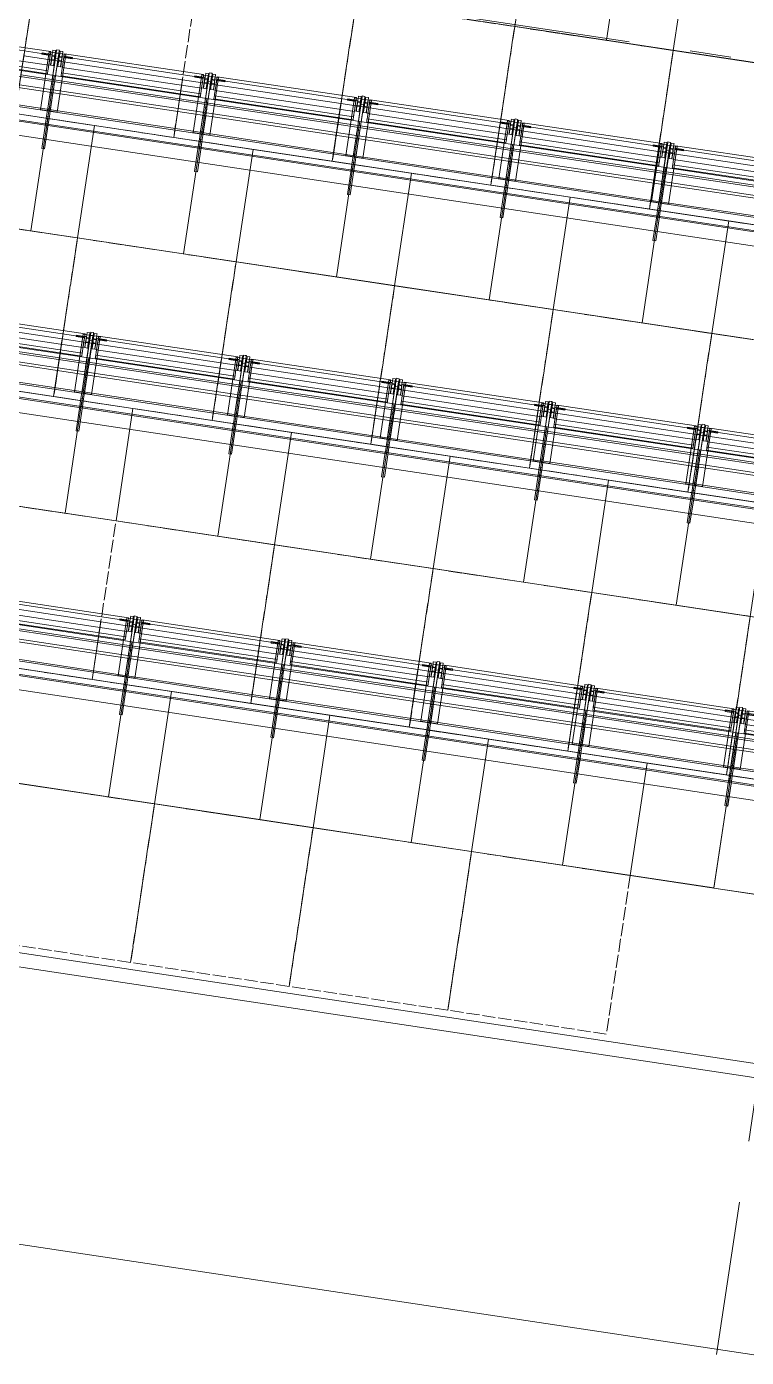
# Model space of a CAD drawing. Header units: millimetres. Extents: x -50172 to 90294, y -80883 to 25069.
# Drawn here: x -32301 to -29832, y -67517 to -62953 of the extents above; entities that cross this region are included whole.
import ezdxf
from ezdxf.enums import TextEntityAlignment as Align

# ---------------------------------------------------------------- set-up
doc = ezdxf.new("R2010")
doc.units = ezdxf.units.MM
doc.header["$MEASUREMENT"] = 0
doc.linetypes.add('Double Dashed', pattern=[1093.611073, 529.166651, -211.666656, 141.111112, -211.666656])
doc.linetypes.add('Hidden Line', pattern=[55, 45, -10])
for name, color, linetype in [('A-25-M_Wall_Ext', 7, 'Continuous'), ('New_A-05-M_Gross_Int_Plant', 7, 'Continuous'), ('New_A-15-MG_Structural_Grid_Phase_2', 7, 'Continuous'), ('New_A-20-M_Floor_Slab', 7, 'Continuous'), ('New_A-35-M_FFE_Fixed', 7, 'Continuous')]:
    doc.layers.add(name, color=color, linetype=linetype)
for name, color, linetype, lineweight in [('A-25-M_Wall_Ext_Pen_No__1', 7, 'Continuous', 13), ('New_A-20-M_Floor_Slab_Pen_No__89', 8, 'Continuous', 20), ('New_A-35-M_FFE_Fixed_Pen_No__1', 7, 'Continuous', 13), ('New_A-35-M_FFE_Fixed_Pen_No__101', 252, 'Continuous', 15), ('New_A-95-P_Drawing_Pen_No__1', 7, 'Continuous', 13), ('New_ArchiCAD Zone Stamps_Pen_No__6', 7, 'Continuous', 35)]:
    doc.layers.add(name, color=color, linetype=linetype, lineweight=lineweight)
for name, color, linetype, lineweight, true_color in [('A-25-M_Wall_Ext_Pen_No__107', 7, 'Continuous', 15, 0xa6a6a6), ('New_A-05-M_Gross_Int_Plant_Pen_No__74', 7, 'Continuous', 20, 0x606060), ('New_A-15-MG_Structural_Grid_Phase_2_Pen_No__222', 7, 'Continuous', 13, 0x65af33)]:
    doc.layers.add(name, color=color, linetype=linetype, lineweight=lineweight, true_color=true_color)
doc.styles.add('GENERATED_STYLE_1', font='')
doc.styles.add('GENERATED_STYLE_3', font='')
doc.styles.add('GENERATED_STYLE_4', font='')
doc.styles.get('GENERATED_STYLE_1').set_extended_font_data('Arial', bold=True)
doc.styles.get('GENERATED_STYLE_3').set_extended_font_data('Arial')
doc.styles.get('GENERATED_STYLE_4').set_extended_font_data('Swis721 BT')
pattern_1 = [(60, (0, 0), (-43.30127, 25), []), (120, (0, 0), (43.30127, 25), [])]

# ---------------------------------------------------------------- blocks, each defined once
blk = doc.blocks.new('Slab_34_1', base_point=(-25153.8, -63406.8))
at = {"layer": 'New_A-20-M_Floor_Slab_Pen_No__89', "linetype": 'Continuous', "flags": 128}
blk.add_lwpolyline([(-25153.8, -63406.8), (-33281.9, -62183.4), (-33690.9, -63121.2), (-25039, -64423.5)], close=True, dxfattribs=at)
blk = doc.blocks.new('Slab_35_1', base_point=(-25044.6, -64373.8))
at = {"layer": 'New_A-20-M_Floor_Slab_Pen_No__89', "linetype": 'Continuous', "flags": 128}
blk.add_lwpolyline([(-25044.6, -64373.8), (-33670.9, -63075.4), (-34079.9, -64013.3), (-24929.8, -65390.5)], close=True, dxfattribs=at)
blk = doc.blocks.new('Slab_36_1', base_point=(-24935.5, -65340.8))
at = {"layer": 'New_A-20-M_Floor_Slab_Pen_No__89', "linetype": 'Continuous', "flags": 128}
blk.add_lwpolyline([(-24935.5, -65340.8), (-34059.9, -63967.4), (-34468.8, -64905.3), (-24820.7, -66357.5)], close=True, dxfattribs=at)
blk = doc.blocks.new('Slab_37_1', base_point=(-24826.3, -66307.8))
at = {"layer": 'New_A-20-M_Floor_Slab_Pen_No__89', "linetype": 'Continuous', "flags": 128}
blk.add_lwpolyline([(-24826.3, -66307.8), (-34448.9, -64859.5), (-34857.8, -65797.4), (-24711.5, -67324.5)], close=True, dxfattribs=at)
blk = doc.blocks.new('Slab_38_1', base_point=(-24717.1, -67274.8))
at = {"layer": 'New_A-20-M_Floor_Slab_Pen_No__89', "linetype": 'Continuous', "flags": 128}
blk.add_lwpolyline([(-24717.1, -67274.8), (-34837.8, -65751.5), (-35246.8, -66689.4), (-24602.4, -68291.5)], close=True, dxfattribs=at)
blk = doc.blocks.new('VENTS__5_1', base_point=(-30958.5, -71277.4))
at = {"layer": 'New_A-05-M_Gross_Int_Plant_Pen_No__74', "linetype": 'Continuous'}
blk.add_arc((-26782.7, -43787.3), 28124.1, 246.43121, 336.44961, dxfattribs=at)
at = {"layer": 'New_ArchiCAD Zone Stamps_Pen_No__6'}
for tag, height, style, p in [('ROOM_NAME', 250, 'GENERATED_STYLE_1', (-31302.6, -70145.2)), ('zoneNameLine2', 250, 'GENERATED_STYLE_1', (-31491, -70577.3)), ('measuredAreaCode', 200, 'GENERATED_STYLE_3', (-31679.5, -70998)), ('DUMMY_649', 200, 'GENERATED_STYLE_3', (-31372.1, -71132.1)), ('DUMMY_650', 200, 'GENERATED_STYLE_3', (-30882.7, -71345.4)), ('DUMMY_651', 133.3, 'GENERATED_STYLE_3', (-30603.4, -71452))]:
    blk.add_attdef(tag, text='', height=height, rotation=336.4404, dxfattribs=dict(at, style=style)).set_placement(p, align=Align.TOP_LEFT)
blk = doc.blocks.new('Wall_351_1', base_point=(-38294.6, -69816.9))
at = {"layer": 'A-25-M_Wall_Ext_Pen_No__107', "linetype": 'Continuous', "lineweight": 0, "true_color": 0x535353}
for points in [[(-38161.1, -69523.8, 0.417286), (-920.9, -54882.6), (-922.8, -54881.8, -0.417285), (-38160.3, -69522)], [(-38224.1, -69662.2, 0.417299), (-781.4, -54943), (-783.3, -54942.2, -0.417299), (-38223.3, -69660.3)]]:
    blk.add_hatch(color=251, dxfattribs=at).paths.add_polyline_path(points)
at = {"layer": 'A-25-M_Wall_Ext_Pen_No__107', "linetype": 'Continuous'}
h = blk.add_hatch(dxfattribs=at)
h.set_pattern_fill('Plaster_0001', color=256, style=0, pattern_type=2)
h.set_pattern_definition([(201.458, (0, 0), (-63.3617, 161.19955), [0, -100]), (201.458, (-14.85, -98.89), (-63.3617, 161.19955), [0, -100])])
h.paths.add_polyline_path([(-38160.3, -69522, 0.417285), (-922.8, -54881.8), (-936.5, -54875.8, -0.417284), (-38154.1, -69508.4)])
h = blk.add_hatch(dxfattribs=at)
h.set_pattern_fill('Batt_Insulation_0001', color=256, style=0, pattern_type=2)
h.set_pattern_definition(pattern_1)
h.paths.add_polyline_path([(-38273, -69769.5, 0.41731), (-673.1, -54989.8), (-764.9, -54950.1, -0.417301), (-38231.6, -69678.5)])
h = blk.add_hatch(dxfattribs=at)
h.set_pattern_fill('Plywood_0001', color=256, style=0, pattern_type=2)
h.set_pattern_definition([(0, (0, 0), (0, 200), [])])
h.paths.add_polyline_path([(-38231.6, -69678.5, 0.417301), (-764.9, -54950.1), (-781.4, -54943, -0.417299), (-38224.1, -69662.2)])
h = blk.add_hatch(dxfattribs=at)
h.set_pattern_fill('Batt_Insulation_0001', color=256, style=0, pattern_type=2)
h.set_pattern_definition(pattern_1)
h.paths.add_polyline_path([(-38283.4, -69792.3, 0.417312), (-650.2, -54999.7), (-673.1, -54989.8, -0.41731), (-38273, -69769.5)])
blk.add_hatch(color=256, dxfattribs=at).paths.add_polyline_path([(-38294.6, -69816.9, 0.417314), (-625.4, -55010.5), (-650.2, -54999.7, -0.417312), (-38283.4, -69792.3)])
at = {"layer": 'A-25-M_Wall_Ext_Pen_No__1', "linetype": 'Continuous'}
for radius, start, end in [(28147.8, 246.16247, 336.76276), (28145.8, 246.16252, 336.76277), (28130.8, 246.16287, 336.76285), (28317.8, 246.15854, 336.76179), (28299.8, 246.15895, 336.76189), (28297.8, 246.159, 336.7619), (28417.8, 246.15624, 336.76122), (28469.8, 246.15506, 336.76093), (28442.8, 246.15567, 336.76108)]:
    blk.add_arc((-26785.3, -43777.2), radius, start, end, dxfattribs=at)
blk = doc.blocks.new('Standard grid marker_10')
at = {"layer": 'New_A-15-MG_Structural_Grid_Phase_2_Pen_No__222', "linetype": 'Double Dashed'}
blk.add_line((2590.6, 0), (19605, 0), dxfattribs=at)
at = {"layer": 'New_A-15-MG_Structural_Grid_Phase_2_Pen_No__222', "style": 'GENERATED_STYLE_4'}
for tag, p in [('AC_MarkerText_1_0', (-500, 43.4)), ('AC_MarkerText_1_1', (22695.6, 43.4))]:
    blk.add_attdef(tag, text='', height=350, rotation=255.0108, dxfattribs=at).set_placement(p, align=Align.MIDDLE_CENTER)
blk = doc.blocks.new('Standard grid marker_17')
at = {"layer": 'New_A-15-MG_Structural_Grid_Phase_2_Pen_No__222', "linetype": 'Double Dashed'}
blk.add_line((1714.6, 0), (6969.8, 0), dxfattribs=at)
blk = doc.blocks.new('Standard grid marker_26')
at = {"layer": 'New_A-15-MG_Structural_Grid_Phase_2_Pen_No__222', "linetype": 'Double Dashed'}
blk.add_arc((0, 0), 27977.6, 0, 90.63597, dxfattribs=at)
at = {"layer": 'New_A-15-MG_Structural_Grid_Phase_2_Pen_No__222', "style": 'GENERATED_STYLE_4'}
blk.add_attdef('AC_MarkerText_1', text='', height=350, rotation=90.3066, dxfattribs=at).set_placement((-1326.2, 28008), align=Align.MIDDLE_CENTER)
blk = doc.blocks.new('Montpelier with surface')
at = {"layer": 'New_A-35-M_FFE_Fixed_Pen_No__1', "linetype": 'Continuous'}
for p, q in [((0, 534.8), (0, 4.8)), ((390, 534.8), (0, 534.8)), ((285, 539.6), (370, 539.6)), ((285, 530), (285, 539.6)), ((285, 530), (370, 530)), ((370, 539.6), (371, 539.6)), ((370, 530), (370, 539.6)), ((370, 4.8), (370, 534.8)), ((370, 534.8), (414.6, 534.8)), ((370, 530), (371, 530)), ((371, 539.6), (397.3, 539.6)), ((371, 530), (371, 539.6)), ((371, 530), (397.3, 530)), ((390, 4.8), (390, 534.8)), ((397.3, 530), (397.3, 539.6)), ((397.3, 539.6), (424.7, 539.6)), ((397.3, 530), (424.7, 530)), ((414.6, 534.8), (415.5, 534.8)), ((414.6, 4.8), (414.6, 534.8)), ((415.5, 534.8), (416.5, 534.8)), ((416, 539.1), (616, 539.1)), ((416, 539.1), (416, 505.4)), ((416, 505.4), (616, 505.4)), ((416.5, 534.8), (417.4, 534.8)), ((417.4, 534.8), (418.3, 534.8)), ((418.3, 534.8), (419, 534.8)), ((419, 534.8), (419.6, 534.8)), ((419.6, 534.8), (420, 534.8)), ((420, 534.8), (420.2, 534.8)), ((420.2, 4.8), (420.2, 534.8)), ((420.2, 534.8), (480, 534.8)), ((424.7, 530), (424.7, 539.6)), ((424.7, 539.6), (470.9, 539.6)), ((424.7, 530), (470.9, 530)), ((470.9, 539.6), (477.4, 539.6)), ((470.9, 530), (470.9, 539.6)), ((470.9, 530), (477.4, 530)), ((477.4, 539.6), (478.6, 539.6)), ((477.4, 530), (477.4, 539.6)), ((477.4, 530), (478.6, 530)), ((478.6, 539.6), (480.7, 539.6)), ((478.6, 530), (480.7, 530)), ((480, 534.8), (482.5, 534.8)), ((480, 4.8), (480, 534.8)), ((480.7, 539.6), (483.7, 539.6)), ((480.7, 530), (483.7, 530)), ((482.5, 534.8), (485.7, 534.8)), ((483.7, 539.6), (487.4, 539.6)), ((483.7, 530), (487.4, 530)), ((485.7, 534.8), (489.5, 534.8)), ((487.4, 539.6), (491.7, 539.6)), ((487.4, 530), (491.7, 530)), ((489.5, 534.8), (493.9, 534.8)), ((491.7, 539.6), (496.6, 539.6)), ((491.7, 530), (496.6, 530)), ((493.9, 534.8), (499, 534.8)), ((496.6, 539.6), (501.7, 539.6)), ((496.6, 530), (501.7, 530)), ((499, 534.8), (504.7, 534.8)), ((501.7, 539.6), (507.1, 539.6)), ((501.7, 530), (507.1, 530)), ((504.7, 534.8), (511, 534.8)), ((507.1, 539.6), (597.9, 539.6)), ((507.1, 530), (507.1, 539.6)), ((507.1, 530), (597.9, 530)), ((511, 534.8), (517.9, 534.8)), ((517.9, 534.8), (525.2, 534.8)), ((517.9, 4.8), (517.9, 534.8)), ((525.2, 534.8), (530.9, 534.8)), ((530.9, 534.8), (535, 534.8)), ((535, 534.8), (537.4, 534.8)), ((537.4, 534.8), (538.2, 534.8)), ((538.2, 4.8), (538.2, 534.8)), ((541.1, 28.4), (541.1, 511.2)), ((541.1, 511.2), (541.7, 511.2)), ((541.7, 511.2), (543.1, 511.2)), ((543.1, 511.2), (545.3, 511.2)), ((545.3, 511.2), (548.1, 511.2)), ((548.1, 511.2), (551.8, 511.2)), ((551.8, 511.2), (552.7, 511.2)), ((551.8, 28.4), (551.8, 511.2)), ((552.7, 511.2), (554.3, 511.2)), ((554.3, 511.2), (556.3, 511.2)), ((556.3, 511.2), (558.8, 511.2)), ((558.8, 511.2), (561.5, 511.2)), ((561.5, 511.2), (564.4, 511.2)), ((564.4, 511.2), (567.4, 511.2)), ((567.4, 511.2), (570.4, 511.2)), ((570.4, 511.2), (607, 511.2)), ((570.4, 28.4), (570.4, 511.2)), ((571.6, 527.1), (573.6, 527.1)), ((571.6, 527.1), (571.6, 517.7)), ((571.6, 517.7), (573.6, 517.7)), ((571.6, 517), (572.4, 517)), ((571.6, 517), (571.6, 511.2)), ((571.6, 511.2), (572.4, 511.2)), ((572.4, 517), (574.9, 517)), ((572.4, 511.2), (574.9, 511.2)), ((573.6, 527.1), (579.3, 527.1)), ((573.6, 517.7), (579.3, 517.7)), ((574.9, 517), (578.9, 517)), ((574.9, 511.2), (578.9, 511.2)), ((578.9, 517), (584, 517)), ((578.9, 511.2), (584, 511.2)), ((579.3, 527.1), (587.8, 527.1)), ((579.3, 517.7), (587.8, 517.7)), ((584, 517), (590.1, 517)), ((584, 511.2), (590.1, 511.2)), ((587.8, 527.1), (597.9, 527.1)), ((587.8, 517.7), (597.9, 517.7)), ((589.7, 530.3), (590.2, 530.3)), ((589.7, 530.3), (589.7, 517.7)), ((589.7, 517.7), (590.2, 517.7)), ((590.1, 517), (596.6, 517)), ((590.1, 511.2), (596.6, 511.2)), ((590.2, 530.3), (591.7, 530.3)), ((590.2, 517.7), (591.7, 517.7)), ((591.7, 530.3), (594, 530.3)), ((591.7, 517.7), (594, 517.7)), ((592.1, 530.3), (592.7, 530.3)), ((592.1, 530.3), (592.1, 517.7)), ((592.1, 517.7), (592.7, 517.7)), ((592.7, 530.3), (594.2, 530.3)), ((592.7, 517.7), (594.2, 517.7)), ((594, 530.3), (596.7, 530.3)), ((594, 517.7), (596.7, 517.7)), ((594.2, 530.3), (596.5, 530.3)), ((594.2, 517.7), (596.5, 517.7)), ((596.5, 530.3), (599.1, 530.3)), ((596.5, 517.7), (599.1, 517.7)), ((596.6, 517), (603.3, 517)), ((596.6, 511.2), (603.3, 511.2)), ((596.7, 530.3), (599.4, 530.3)), ((596.7, 517.7), (599.4, 517.7)), ((597.9, 539.6), (608.1, 539.6)), ((597.9, 530), (597.9, 539.6)), ((597.9, 530), (608.1, 530)), ((597.9, 527.1), (608, 527.1)), ((597.9, 517.7), (608, 517.7)), ((599.1, 530.3), (601.8, 530.3)), ((599.1, 517.7), (601.8, 517.7)), ((599.4, 530.3), (601.6, 530.3)), ((599.4, 517.7), (601.6, 517.7)), ((601.6, 530.3), (603.2, 530.3)), ((601.6, 517.7), (603.2, 517.7)), ((601.8, 530.3), (604.1, 530.3)), ((601.8, 517.7), (604.1, 517.7)), ((603.2, 530.3), (603.7, 530.3)), ((603.2, 517.7), (603.7, 517.7)), ((603.3, 517), (609.5, 517)), ((603.3, 511.2), (609.5, 511.2)), ((603.7, 530.3), (603.7, 517.7)), ((604.1, 530.3), (605.6, 530.3)), ((604.1, 517.7), (605.6, 517.7)), ((604.5, 511.2), (604.5, 482.3)), ((604.5, 511.2), (609.5, 511.2)), ((605.6, 530.3), (606.1, 530.3)), ((605.6, 517.7), (606.1, 517.7)), ((606.1, 530.3), (606.1, 517.7)), ((607, 511.2), (609.5, 511.2)), ((607, 28.4), (607, 511.2)), ((608, 527.1), (616.5, 527.1)), ((608, 517.7), (616.5, 517.7)), ((608.1, 539.6), (617, 539.6)), ((608.1, 530), (617, 530)), ((609.5, 517), (609.5, 511.2)), ((609.5, 511.2), (611.9, 511.2)), ((609.5, 511.2), (609.5, 482.3)), ((611.9, 511.2), (613.9, 511.2)), ((613.9, 511.2), (615.5, 511.2)), ((615.5, 511.2), (616.8, 511.2)), ((616, 539.1), (616, 505.4)), ((616.5, 527.1), (622.2, 527.1)), ((616.5, 517.7), (622.2, 517.7)), ((616.8, 511.2), (617.6, 511.2)), ((617, 539.6), (623.5, 539.6)), ((617, 530), (623.5, 530)), ((617.6, 511.2), (617.9, 511.2)), ((617.9, 28.4), (617.9, 511.2)), ((622.2, 527.1), (624.2, 527.1)), ((622.2, 517.7), (624.2, 517.7)), ((623.5, 539.6), (626.7, 539.6)), ((623.5, 530), (626.7, 530)), ((624.2, 527.1), (624.2, 517.7)), ((626.7, 530), (626.7, 539.6)), ((604.5, 482.3), (609.5, 482.3)), ((604.5, 28.4), (604.5, 57.3)), ((604.5, 57.3), (609.5, 57.3)), ((609.5, 28.4), (609.5, 57.3)), ((0, 4.8), (390, 4.8)), ((285, 9.6), (370, 9.6)), ((285, 0), (285, 9.6)), ((370, 9.6), (371, 9.6)), ((370, 0), (370, 9.6)), ((370, 4.8), (414.6, 4.8)), ((371, 9.6), (397.3, 9.6)), ((371, 0), (371, 9.6)), ((397.3, 9.6), (424.7, 9.6)), ((397.3, 0), (397.3, 9.6)), ((414.6, 4.8), (415.5, 4.8)), ((415.5, 4.8), (416.5, 4.8)), ((416, 0), (416, 33.7)), ((416, 33.7), (616, 33.7)), ((416.5, 4.8), (417.4, 4.8)), ((417.4, 4.8), (418.3, 4.8)), ((418.3, 4.8), (419, 4.8)), ((419, 4.8), (419.6, 4.8)), ((419.6, 4.8), (420, 4.8)), ((420, 4.8), (420.2, 4.8)), ((420.2, 4.8), (480, 4.8)), ((424.7, 9.6), (470.9, 9.6)), ((424.7, 0), (424.7, 9.6)), ((470.9, 9.6), (477.4, 9.6)), ((470.9, 0), (470.9, 9.6)), ((477.4, 9.6), (478.6, 9.6)), ((477.4, 0), (477.4, 9.6)), ((478.6, 9.6), (480.7, 9.6)), ((480, 4.8), (482.5, 4.8)), ((480.7, 9.6), (483.7, 9.6)), ((482.5, 4.8), (485.7, 4.8)), ((483.7, 9.6), (487.4, 9.6)), ((485.7, 4.8), (489.5, 4.8)), ((487.4, 9.6), (491.7, 9.6)), ((489.5, 4.8), (493.9, 4.8)), ((491.7, 9.6), (496.6, 9.6)), ((493.9, 4.8), (499, 4.8)), ((496.6, 9.6), (501.7, 9.6)), ((499, 4.8), (504.7, 4.8)), ((501.7, 9.6), (507.1, 9.6)), ((504.7, 4.8), (511, 4.8)), ((507.1, 9.6), (597.9, 9.6)), ((507.1, 0), (507.1, 9.6)), ((511, 4.8), (517.9, 4.8)), ((517.9, 4.8), (525.2, 4.8)), ((525.2, 4.8), (530.9, 4.8)), ((530.9, 4.8), (535, 4.8)), ((535, 4.8), (537.4, 4.8)), ((537.4, 4.8), (538.2, 4.8)), ((541.1, 28.4), (541.7, 28.4)), ((541.7, 28.4), (543.1, 28.4)), ((543.1, 28.4), (545.3, 28.4)), ((545.3, 28.4), (548.1, 28.4)), ((548.1, 28.4), (551.8, 28.4)), ((551.8, 28.4), (552.7, 28.4)), ((552.7, 28.4), (554.3, 28.4)), ((554.3, 28.4), (556.3, 28.4)), ((556.3, 28.4), (558.8, 28.4)), ((558.8, 28.4), (561.5, 28.4)), ((561.5, 28.4), (564.4, 28.4)), ((564.4, 28.4), (567.4, 28.4)), ((567.4, 28.4), (570.4, 28.4)), ((570.4, 28.4), (607, 28.4)), ((571.6, 22.6), (571.6, 28.4)), ((571.6, 28.4), (572.4, 28.4)), ((571.6, 22.6), (572.4, 22.6)), ((571.6, 21.9), (573.6, 21.9)), ((571.6, 12.5), (571.6, 21.9)), ((571.6, 12.5), (573.6, 12.5)), ((572.4, 28.4), (574.9, 28.4)), ((572.4, 22.6), (574.9, 22.6)), ((573.6, 21.9), (579.3, 21.9)), ((573.6, 12.5), (579.3, 12.5)), ((574.9, 28.4), (578.9, 28.4)), ((574.9, 22.6), (578.9, 22.6)), ((578.9, 28.4), (584, 28.4)), ((578.9, 22.6), (584, 22.6)), ((579.3, 21.9), (587.8, 21.9)), ((579.3, 12.5), (587.8, 12.5)), ((584, 28.4), (590.1, 28.4)), ((584, 22.6), (590.1, 22.6)), ((587.8, 21.9), (597.9, 21.9)), ((587.8, 12.5), (597.9, 12.5)), ((589.7, 9.3), (589.7, 21.9)), ((589.7, 21.9), (590.2, 21.9)), ((589.7, 9.3), (590.2, 9.3)), ((590.1, 28.4), (596.6, 28.4)), ((590.1, 22.6), (596.6, 22.6)), ((590.2, 21.9), (591.7, 21.9)), ((590.2, 9.3), (591.7, 9.3)), ((591.7, 21.9), (594, 21.9)), ((591.7, 9.3), (594, 9.3)), ((592.1, 9.3), (592.1, 21.9)), ((592.1, 21.9), (592.7, 21.9)), ((592.1, 9.3), (592.7, 9.3)), ((592.7, 21.9), (594.2, 21.9)), ((592.7, 9.3), (594.2, 9.3)), ((594, 21.9), (596.7, 21.9)), ((594, 9.3), (596.7, 9.3)), ((594.2, 21.9), (596.5, 21.9)), ((594.2, 9.3), (596.5, 9.3)), ((596.5, 21.9), (599.1, 21.9)), ((596.5, 9.3), (599.1, 9.3)), ((596.6, 28.4), (603.3, 28.4)), ((596.6, 22.6), (603.3, 22.6)), ((596.7, 21.9), (599.4, 21.9)), ((596.7, 9.3), (599.4, 9.3)), ((597.9, 21.9), (608, 21.9)), ((597.9, 12.5), (608, 12.5)), ((597.9, 9.6), (608.1, 9.6)), ((597.9, 0), (597.9, 9.6)), ((599.1, 21.9), (601.8, 21.9)), ((599.1, 9.3), (601.8, 9.3)), ((599.4, 21.9), (601.6, 21.9)), ((599.4, 9.3), (601.6, 9.3)), ((601.6, 21.9), (603.2, 21.9)), ((601.6, 9.3), (603.2, 9.3)), ((601.8, 21.9), (604.1, 21.9)), ((601.8, 9.3), (604.1, 9.3)), ((603.2, 21.9), (603.7, 21.9)), ((603.2, 9.3), (603.7, 9.3)), ((603.3, 28.4), (609.5, 28.4)), ((603.3, 22.6), (609.5, 22.6)), ((603.7, 9.3), (603.7, 21.9)), ((604.1, 21.9), (605.6, 21.9)), ((604.1, 9.3), (605.6, 9.3)), ((604.5, 28.4), (609.5, 28.4)), ((605.6, 21.9), (606.1, 21.9)), ((605.6, 9.3), (606.1, 9.3)), ((606.1, 9.3), (606.1, 21.9)), ((607, 28.4), (609.5, 28.4)), ((608, 21.9), (616.5, 21.9)), ((608, 12.5), (616.5, 12.5)), ((608.1, 9.6), (617, 9.6)), ((609.5, 22.6), (609.5, 28.4)), ((609.5, 28.4), (611.9, 28.4)), ((611.9, 28.4), (613.9, 28.4)), ((613.9, 28.4), (615.5, 28.4)), ((615.5, 28.4), (616.8, 28.4)), ((616, 0), (616, 33.7)), ((616.5, 21.9), (622.2, 21.9)), ((616.5, 12.5), (622.2, 12.5)), ((616.8, 28.4), (617.6, 28.4)), ((617, 9.6), (623.5, 9.6)), ((617.6, 28.4), (617.9, 28.4)), ((622.2, 21.9), (624.2, 21.9)), ((622.2, 12.5), (624.2, 12.5)), ((623.5, 9.6), (626.7, 9.6)), ((624.2, 12.5), (624.2, 21.9)), ((626.7, 0), (626.7, 9.6)), ((285, 0), (370, 0)), ((370, 0), (371, 0)), ((371, 0), (397.3, 0)), ((397.3, 0), (424.7, 0)), ((416, 0), (616, 0)), ((424.7, 0), (470.9, 0)), ((470.9, 0), (477.4, 0)), ((477.4, 0), (478.6, 0)), ((478.6, 0), (480.7, 0)), ((480.7, 0), (483.7, 0)), ((483.7, 0), (487.4, 0)), ((487.4, 0), (491.7, 0)), ((491.7, 0), (496.6, 0)), ((496.6, 0), (501.7, 0)), ((501.7, 0), (507.1, 0)), ((507.1, 0), (597.9, 0)), ((597.9, 0), (608.1, 0)), ((608.1, 0), (617, 0)), ((617, 0), (623.5, 0)), ((623.5, 0), (626.7, 0))]:
    blk.add_line(p, q, dxfattribs=at)
blk = doc.blocks.new('Montpelier with surface_2')
at = {"layer": 'New_A-35-M_FFE_Fixed_Pen_No__1', "linetype": 'Continuous'}
for p, q in [((0, 529.7), (0, 4.8)), ((390, 529.7), (0, 529.7)), ((285, 534.5), (370, 534.5)), ((285, 525), (285, 534.5)), ((285, 525), (370, 525)), ((370, 534.5), (371, 534.5)), ((370, 525), (370, 534.5)), ((370, 4.8), (370, 529.7)), ((370, 529.7), (414.6, 529.7)), ((370, 525), (371, 525)), ((371, 534.5), (397.3, 534.5)), ((371, 525), (371, 534.5)), ((371, 525), (397.3, 525)), ((390, 4.8), (390, 529.7)), ((397.3, 525), (397.3, 534.5)), ((397.3, 534.5), (424.7, 534.5)), ((397.3, 525), (424.7, 525)), ((414.6, 529.7), (415.5, 529.7)), ((414.6, 4.8), (414.6, 529.7)), ((415.5, 529.7), (416.5, 529.7)), ((416, 534), (616, 534)), ((416, 534), (416, 500.6)), ((416.5, 529.7), (417.4, 529.7)), ((417.4, 529.7), (418.3, 529.7)), ((418.3, 529.7), (419, 529.7)), ((419, 529.7), (419.6, 529.7)), ((419.6, 529.7), (420, 529.7)), ((420, 529.7), (420.2, 529.7)), ((420.2, 4.8), (420.2, 529.7)), ((420.2, 529.7), (480, 529.7)), ((424.7, 525), (424.7, 534.5)), ((424.7, 534.5), (470.9, 534.5)), ((424.7, 525), (470.9, 525)), ((470.9, 534.5), (477.4, 534.5)), ((470.9, 525), (470.9, 534.5)), ((470.9, 525), (477.4, 525)), ((477.4, 534.5), (478.6, 534.5)), ((477.4, 525), (477.4, 534.5)), ((477.4, 525), (478.6, 525)), ((478.6, 534.5), (480.7, 534.5)), ((478.6, 525), (480.7, 525)), ((480, 529.7), (482.5, 529.7)), ((480, 4.8), (480, 529.7)), ((480.7, 534.5), (483.7, 534.5)), ((480.7, 525), (483.7, 525)), ((482.5, 529.7), (485.7, 529.7)), ((483.7, 534.5), (487.4, 534.5)), ((483.7, 525), (487.4, 525)), ((485.7, 529.7), (489.5, 529.7)), ((487.4, 534.5), (491.7, 534.5)), ((487.4, 525), (491.7, 525)), ((489.5, 529.7), (493.9, 529.7)), ((491.7, 534.5), (496.6, 534.5)), ((491.7, 525), (496.6, 525)), ((493.9, 529.7), (499, 529.7)), ((496.6, 534.5), (501.7, 534.5)), ((496.6, 525), (501.7, 525)), ((499, 529.7), (504.7, 529.7)), ((501.7, 534.5), (507.1, 534.5)), ((501.7, 525), (507.1, 525)), ((504.7, 529.7), (511, 529.7)), ((507.1, 534.5), (597.9, 534.5)), ((507.1, 525), (507.1, 534.5)), ((507.1, 525), (597.9, 525)), ((511, 529.7), (517.9, 529.7)), ((517.9, 529.7), (525.2, 529.7)), ((517.9, 4.8), (517.9, 529.7)), ((525.2, 529.7), (530.9, 529.7)), ((530.9, 529.7), (535, 529.7)), ((535, 529.7), (537.4, 529.7)), ((537.4, 529.7), (538.2, 529.7)), ((538.2, 4.8), (538.2, 529.7)), ((541.1, 28.2), (541.1, 506.3)), ((541.1, 506.3), (541.7, 506.3)), ((541.7, 506.3), (543.1, 506.3)), ((543.1, 506.3), (545.3, 506.3)), ((545.3, 506.3), (548.1, 506.3)), ((548.1, 506.3), (551.8, 506.3)), ((551.8, 506.3), (552.7, 506.3)), ((551.8, 28.2), (551.8, 506.3)), ((552.7, 506.3), (554.3, 506.3)), ((554.3, 506.3), (556.3, 506.3)), ((556.3, 506.3), (558.8, 506.3)), ((558.8, 506.3), (561.5, 506.3)), ((561.5, 506.3), (564.4, 506.3)), ((564.4, 506.3), (567.4, 506.3)), ((567.4, 506.3), (570.4, 506.3)), ((570.4, 506.3), (607, 506.3)), ((570.4, 28.2), (570.4, 506.3)), ((571.6, 522.1), (573.6, 522.1)), ((571.6, 522.1), (571.6, 512.8)), ((571.6, 512.8), (573.6, 512.8)), ((571.6, 512.1), (572.4, 512.1)), ((571.6, 512.1), (571.6, 506.3)), ((571.6, 506.3), (572.4, 506.3)), ((572.4, 512.1), (574.9, 512.1)), ((572.4, 506.3), (574.9, 506.3)), ((573.6, 522.1), (579.3, 522.1)), ((573.6, 512.8), (579.3, 512.8)), ((574.9, 512.1), (578.9, 512.1)), ((574.9, 506.3), (578.9, 506.3)), ((578.9, 512.1), (584, 512.1)), ((578.9, 506.3), (584, 506.3)), ((579.3, 522.1), (587.8, 522.1)), ((579.3, 512.8), (587.8, 512.8)), ((584, 512.1), (590.1, 512.1)), ((584, 506.3), (590.1, 506.3)), ((587.8, 522.1), (597.9, 522.1)), ((587.8, 512.8), (597.9, 512.8)), ((589.7, 525.3), (590.2, 525.3)), ((589.7, 525.3), (589.7, 512.8)), ((589.7, 512.8), (590.2, 512.8)), ((590.1, 512.1), (596.6, 512.1)), ((590.1, 506.3), (596.6, 506.3)), ((590.2, 525.3), (591.7, 525.3)), ((590.2, 512.8), (591.7, 512.8)), ((591.7, 525.3), (594, 525.3)), ((591.7, 512.8), (594, 512.8)), ((592.1, 525.3), (592.7, 525.3)), ((592.1, 525.3), (592.1, 512.8)), ((592.1, 512.8), (592.7, 512.8)), ((592.7, 525.3), (594.2, 525.3)), ((592.7, 512.8), (594.2, 512.8)), ((594, 525.3), (596.7, 525.3)), ((594, 512.8), (596.7, 512.8)), ((594.2, 525.3), (596.5, 525.3)), ((594.2, 512.8), (596.5, 512.8)), ((596.5, 525.3), (599.1, 525.3)), ((596.5, 512.8), (599.1, 512.8)), ((596.6, 512.1), (603.3, 512.1)), ((596.6, 506.3), (603.3, 506.3)), ((596.7, 525.3), (599.4, 525.3)), ((596.7, 512.8), (599.4, 512.8)), ((597.9, 534.5), (608.1, 534.5)), ((597.9, 525), (597.9, 534.5)), ((597.9, 525), (608.1, 525)), ((597.9, 522.1), (608, 522.1)), ((597.9, 512.8), (608, 512.8)), ((599.1, 525.3), (601.8, 525.3)), ((599.1, 512.8), (601.8, 512.8)), ((599.4, 525.3), (601.6, 525.3)), ((599.4, 512.8), (601.6, 512.8)), ((601.6, 525.3), (603.2, 525.3)), ((601.6, 512.8), (603.2, 512.8)), ((601.8, 525.3), (604.1, 525.3)), ((601.8, 512.8), (604.1, 512.8)), ((603.2, 525.3), (603.7, 525.3)), ((603.2, 512.8), (603.7, 512.8)), ((603.3, 512.1), (609.5, 512.1)), ((603.3, 506.3), (609.5, 506.3)), ((603.7, 525.3), (603.7, 512.8)), ((604.1, 525.3), (605.6, 525.3)), ((604.1, 512.8), (605.6, 512.8)), ((604.5, 506.3), (604.5, 477.7)), ((604.5, 506.3), (609.5, 506.3)), ((605.6, 525.3), (606.1, 525.3)), ((605.6, 512.8), (606.1, 512.8)), ((606.1, 525.3), (606.1, 512.8)), ((607, 506.3), (609.5, 506.3)), ((607, 28.2), (607, 506.3)), ((608, 522.1), (616.5, 522.1)), ((608, 512.8), (616.5, 512.8)), ((608.1, 534.5), (617, 534.5)), ((608.1, 525), (617, 525)), ((609.5, 512.1), (609.5, 506.3)), ((609.5, 506.3), (611.9, 506.3)), ((609.5, 506.3), (609.5, 477.7)), ((611.9, 506.3), (613.9, 506.3)), ((613.9, 506.3), (615.5, 506.3)), ((615.5, 506.3), (616.8, 506.3)), ((616, 534), (616, 500.6)), ((616.5, 522.1), (622.2, 522.1)), ((616.5, 512.8), (622.2, 512.8)), ((616.8, 506.3), (617.6, 506.3)), ((617, 534.5), (623.5, 534.5)), ((617, 525), (623.5, 525)), ((617.6, 506.3), (617.9, 506.3)), ((617.9, 28.2), (617.9, 506.3)), ((622.2, 522.1), (624.2, 522.1)), ((622.2, 512.8), (624.2, 512.8)), ((623.5, 534.5), (626.7, 534.5)), ((623.5, 525), (626.7, 525)), ((624.2, 522.1), (624.2, 512.8)), ((626.7, 525), (626.7, 534.5)), ((416, 500.6), (616, 500.6)), ((604.5, 477.7), (609.5, 477.7)), ((604.5, 28.2), (604.5, 56.8)), ((604.5, 56.8), (609.5, 56.8)), ((609.5, 28.2), (609.5, 56.8)), ((0, 4.8), (390, 4.8)), ((285, 9.5), (370, 9.5)), ((285, 0), (285, 9.5)), ((370, 9.5), (371, 9.5)), ((370, 0), (370, 9.5)), ((370, 4.8), (414.6, 4.8)), ((371, 9.5), (397.3, 9.5)), ((371, 0), (371, 9.5)), ((397.3, 9.5), (424.7, 9.5)), ((397.3, 0), (397.3, 9.5)), ((414.6, 4.8), (415.5, 4.8)), ((415.5, 4.8), (416.5, 4.8)), ((416, 0), (416, 33.4)), ((416, 33.4), (616, 33.4)), ((416.5, 4.8), (417.4, 4.8)), ((417.4, 4.8), (418.3, 4.8)), ((418.3, 4.8), (419, 4.8)), ((419, 4.8), (419.6, 4.8)), ((419.6, 4.8), (420, 4.8)), ((420, 4.8), (420.2, 4.8)), ((420.2, 4.8), (480, 4.8)), ((424.7, 9.5), (470.9, 9.5)), ((424.7, 0), (424.7, 9.5)), ((470.9, 9.5), (477.4, 9.5)), ((470.9, 0), (470.9, 9.5)), ((477.4, 9.5), (478.6, 9.5)), ((477.4, 0), (477.4, 9.5)), ((478.6, 9.5), (480.7, 9.5)), ((480, 4.8), (482.5, 4.8)), ((480.7, 9.5), (483.7, 9.5)), ((482.5, 4.8), (485.7, 4.8)), ((483.7, 9.5), (487.4, 9.5)), ((485.7, 4.8), (489.5, 4.8)), ((487.4, 9.5), (491.7, 9.5)), ((489.5, 4.8), (493.9, 4.8)), ((491.7, 9.5), (496.6, 9.5)), ((493.9, 4.8), (499, 4.8)), ((496.6, 9.5), (501.7, 9.5)), ((499, 4.8), (504.7, 4.8)), ((501.7, 9.5), (507.1, 9.5)), ((504.7, 4.8), (511, 4.8)), ((507.1, 9.5), (597.9, 9.5)), ((507.1, 0), (507.1, 9.5)), ((511, 4.8), (517.9, 4.8)), ((517.9, 4.8), (525.2, 4.8)), ((525.2, 4.8), (530.9, 4.8)), ((530.9, 4.8), (535, 4.8)), ((535, 4.8), (537.4, 4.8)), ((537.4, 4.8), (538.2, 4.8)), ((541.1, 28.2), (541.7, 28.2)), ((541.7, 28.2), (543.1, 28.2)), ((543.1, 28.2), (545.3, 28.2)), ((545.3, 28.2), (548.1, 28.2)), ((548.1, 28.2), (551.8, 28.2)), ((551.8, 28.2), (552.7, 28.2)), ((552.7, 28.2), (554.3, 28.2)), ((554.3, 28.2), (556.3, 28.2)), ((556.3, 28.2), (558.8, 28.2)), ((558.8, 28.2), (561.5, 28.2)), ((561.5, 28.2), (564.4, 28.2)), ((564.4, 28.2), (567.4, 28.2)), ((567.4, 28.2), (570.4, 28.2)), ((570.4, 28.2), (607, 28.2)), ((571.6, 22.4), (571.6, 28.2)), ((571.6, 28.2), (572.4, 28.2)), ((571.6, 22.4), (572.4, 22.4)), ((571.6, 21.7), (573.6, 21.7)), ((571.6, 12.4), (571.6, 21.7)), ((571.6, 12.4), (573.6, 12.4)), ((572.4, 28.2), (574.9, 28.2)), ((572.4, 22.4), (574.9, 22.4)), ((573.6, 21.7), (579.3, 21.7)), ((573.6, 12.4), (579.3, 12.4)), ((574.9, 28.2), (578.9, 28.2)), ((574.9, 22.4), (578.9, 22.4)), ((578.9, 28.2), (584, 28.2)), ((578.9, 22.4), (584, 22.4)), ((579.3, 21.7), (587.8, 21.7)), ((579.3, 12.4), (587.8, 12.4)), ((584, 28.2), (590.1, 28.2)), ((584, 22.4), (590.1, 22.4)), ((587.8, 21.7), (597.9, 21.7)), ((587.8, 12.4), (597.9, 12.4)), ((589.7, 9.2), (589.7, 21.7)), ((589.7, 21.7), (590.2, 21.7)), ((589.7, 9.2), (590.2, 9.2)), ((590.1, 28.2), (596.6, 28.2)), ((590.1, 22.4), (596.6, 22.4)), ((590.2, 21.7), (591.7, 21.7)), ((590.2, 9.2), (591.7, 9.2)), ((591.7, 21.7), (594, 21.7)), ((591.7, 9.2), (594, 9.2)), ((592.1, 9.2), (592.1, 21.7)), ((592.1, 21.7), (592.7, 21.7)), ((592.1, 9.2), (592.7, 9.2)), ((592.7, 21.7), (594.2, 21.7)), ((592.7, 9.2), (594.2, 9.2)), ((594, 21.7), (596.7, 21.7)), ((594, 9.2), (596.7, 9.2)), ((594.2, 21.7), (596.5, 21.7)), ((594.2, 9.2), (596.5, 9.2)), ((596.5, 21.7), (599.1, 21.7)), ((596.5, 9.2), (599.1, 9.2)), ((596.6, 28.2), (603.3, 28.2)), ((596.6, 22.4), (603.3, 22.4)), ((596.7, 21.7), (599.4, 21.7)), ((596.7, 9.2), (599.4, 9.2)), ((597.9, 21.7), (608, 21.7)), ((597.9, 12.4), (608, 12.4)), ((597.9, 9.5), (608.1, 9.5)), ((597.9, 0), (597.9, 9.5)), ((599.1, 21.7), (601.8, 21.7)), ((599.1, 9.2), (601.8, 9.2)), ((599.4, 21.7), (601.6, 21.7)), ((599.4, 9.2), (601.6, 9.2)), ((601.6, 21.7), (603.2, 21.7)), ((601.6, 9.2), (603.2, 9.2)), ((601.8, 21.7), (604.1, 21.7)), ((601.8, 9.2), (604.1, 9.2)), ((603.2, 21.7), (603.7, 21.7)), ((603.2, 9.2), (603.7, 9.2)), ((603.3, 28.2), (609.5, 28.2)), ((603.3, 22.4), (609.5, 22.4)), ((603.7, 9.2), (603.7, 21.7)), ((604.1, 21.7), (605.6, 21.7)), ((604.1, 9.2), (605.6, 9.2)), ((604.5, 28.2), (609.5, 28.2)), ((605.6, 21.7), (606.1, 21.7)), ((605.6, 9.2), (606.1, 9.2)), ((606.1, 9.2), (606.1, 21.7)), ((607, 28.2), (609.5, 28.2)), ((608, 21.7), (616.5, 21.7)), ((608, 12.4), (616.5, 12.4)), ((608.1, 9.5), (617, 9.5)), ((609.5, 22.4), (609.5, 28.2)), ((609.5, 28.2), (611.9, 28.2)), ((611.9, 28.2), (613.9, 28.2)), ((613.9, 28.2), (615.5, 28.2)), ((615.5, 28.2), (616.8, 28.2)), ((616, 0), (616, 33.4)), ((616.5, 21.7), (622.2, 21.7)), ((616.5, 12.4), (622.2, 12.4)), ((616.8, 28.2), (617.6, 28.2)), ((617, 9.5), (623.5, 9.5)), ((617.6, 28.2), (617.9, 28.2)), ((622.2, 21.7), (624.2, 21.7)), ((622.2, 12.4), (624.2, 12.4)), ((623.5, 9.5), (626.7, 9.5)), ((624.2, 12.4), (624.2, 21.7)), ((626.7, 0), (626.7, 9.5)), ((285, 0), (370, 0)), ((370, 0), (371, 0)), ((371, 0), (397.3, 0)), ((397.3, 0), (424.7, 0)), ((416, 0), (616, 0)), ((424.7, 0), (470.9, 0)), ((470.9, 0), (477.4, 0)), ((477.4, 0), (478.6, 0)), ((478.6, 0), (480.7, 0)), ((480.7, 0), (483.7, 0)), ((483.7, 0), (487.4, 0)), ((487.4, 0), (491.7, 0)), ((491.7, 0), (496.6, 0)), ((496.6, 0), (501.7, 0)), ((501.7, 0), (507.1, 0)), ((507.1, 0), (597.9, 0)), ((597.9, 0), (608.1, 0)), ((608.1, 0), (617, 0)), ((617, 0), (623.5, 0)), ((623.5, 0), (626.7, 0))]:
    blk.add_line(p, q, dxfattribs=at)

msp = doc.modelspace()

# ---------------------------------------------------------------- linework, layer by layer
at = {"layer": 'New_A-35-M_FFE_Fixed_Pen_No__1', "linetype": 'Continuous', "flags": 128}
for points in [[(-30569, -62567.4), (-30025.1, -62649.3), (-30083.2, -63034.9), (-30627.1, -62953.1)], [(-30025.1, -62649.3), (-29481.3, -62731.1), (-29539.3, -63116.8), (-30083.2, -63034.9)], [(-31796.7, -63333.2), (-32340.6, -63251.4), (-32310.8, -63053.6), (-31766.9, -63135.5)], [(-31776.7, -63200.3), (-31766.9, -63135.5), (-32310.8, -63053.6), (-32320.5, -63118.4)], [(-31796.7, -63333.2), (-31781.8, -63234.3), (-32325.7, -63152.5), (-32340.6, -63251.4)], [(-31796.7, -63333.2), (-31252.8, -63415.1), (-31223, -63217.3), (-31766.9, -63135.5)], [(-31776.7, -63200.3), (-31766.9, -63135.5), (-31223, -63217.3), (-31232.8, -63282.2)], [(-32612.5, -63210.4), (-32068.6, -63292.3), (-32126.7, -63678), (-32670.5, -63596.1)], [(-31796.7, -63333.2), (-31781.8, -63234.3), (-31237.9, -63316.2), (-31252.8, -63415.1)], [(-31252.8, -63415.1), (-30708.9, -63497), (-30679.2, -63299.2), (-31223, -63217.3)], [(-31232.8, -63282.2), (-31223, -63217.3), (-30679.2, -63299.2), (-30688.9, -63364)], [(-32068.6, -63292.3), (-31524.7, -63374.2), (-31582.8, -63759.8), (-32126.7, -63678)], [(-30708.9, -63497), (-30165.1, -63578.8), (-30135.3, -63381), (-30679.2, -63299.2)], [(-30688.9, -63364), (-30679.2, -63299.2), (-30135.3, -63381), (-30145, -63445.9)], [(-31252.8, -63415.1), (-31237.9, -63316.2), (-30694, -63398.1), (-30708.9, -63497)], [(-31524.7, -63374.2), (-30980.9, -63456), (-31038.9, -63841.7), (-31582.8, -63759.8)], [(-30165.1, -63578.8), (-29621.2, -63660.7), (-29591.4, -63462.9), (-30135.3, -63381)], [(-30145, -63445.9), (-30135.3, -63381), (-29591.4, -63462.9), (-29601.2, -63527.7)], [(-30708.9, -63497), (-30694, -63398.1), (-30150.2, -63479.9), (-30165.1, -63578.8)], [(-30980.9, -63456), (-30437, -63537.9), (-30495, -63923.5), (-31038.9, -63841.7)], [(-30165.1, -63578.8), (-30150.2, -63479.9), (-29606.3, -63561.8), (-29621.2, -63660.7)], [(-30437, -63537.9), (-29893.1, -63619.7), (-29951.2, -64005.4), (-30495, -63923.5)], [(-29893.1, -63619.7), (-29349.2, -63701.6), (-29407.3, -64087.3), (-29951.2, -64005.4)], [(-32752.4, -64140), (-32208.5, -64221.8), (-32178.8, -64024.1), (-32722.6, -63942.2)], [(-32732.4, -64007), (-32722.6, -63942.2), (-32178.8, -64024.1), (-32188.5, -64088.9)], [(-32208.5, -64221.8), (-31664.6, -64303.7), (-31634.9, -64105.9), (-32178.8, -64024.1)], [(-32188.5, -64088.9), (-32178.8, -64024.1), (-31634.9, -64105.9), (-31644.6, -64170.8)], [(-32752.4, -64140), (-32737.5, -64041.1), (-32193.6, -64122.9), (-32208.5, -64221.8)], [(-32208.5, -64221.8), (-32193.6, -64122.9), (-31649.8, -64204.8), (-31664.6, -64303.7)], [(-31664.6, -64303.7), (-31120.8, -64385.6), (-31091, -64187.8), (-31634.9, -64105.9)], [(-31644.6, -64170.8), (-31634.9, -64105.9), (-31091, -64187.8), (-31100.8, -64252.6)], [(-31936.6, -64262.8), (-32480.5, -64180.9), (-32538.5, -64566.6), (-31994.6, -64648.4)], [(-31664.6, -64303.7), (-31649.8, -64204.8), (-31105.9, -64286.7), (-31120.8, -64385.6)], [(-31120.8, -64385.6), (-30576.9, -64467.4), (-30547.1, -64269.6), (-31091, -64187.8)], [(-31100.8, -64252.6), (-31091, -64187.8), (-30547.1, -64269.6), (-30556.9, -64334.5)], [(-31936.6, -64262.8), (-31392.7, -64344.6), (-31450.8, -64730.3), (-31994.6, -64648.4)], [(-31120.8, -64385.6), (-31105.9, -64286.7), (-30562, -64368.5), (-30576.9, -64467.4)], [(-30576.9, -64467.4), (-30033, -64549.3), (-30003.3, -64351.5), (-30547.1, -64269.6)], [(-30556.9, -64334.5), (-30547.1, -64269.6), (-30003.3, -64351.5), (-30013, -64416.3)], [(-31392.7, -64344.6), (-30848.8, -64426.5), (-30906.9, -64812.1), (-31450.8, -64730.3)], [(-30033, -64549.3), (-29489.2, -64631.1), (-29459.4, -64433.4), (-30003.3, -64351.5)], [(-30013, -64416.3), (-30003.3, -64351.5), (-29459.4, -64433.4), (-29469.1, -64498.2)], [(-30576.9, -64467.4), (-30562, -64368.5), (-30018.1, -64450.4), (-30033, -64549.3)], [(-30848.8, -64426.5), (-30305, -64508.3), (-30363, -64894), (-30906.9, -64812.1)], [(-30033, -64549.3), (-30018.1, -64450.4), (-29474.3, -64532.2), (-29489.2, -64631.1)], [(-30305, -64508.3), (-29761.1, -64590.2), (-29819.1, -64975.9), (-30363, -64894)], [(-32076.5, -65192.3), (-32620.4, -65110.4), (-32590.6, -64912.7), (-32046.7, -64994.5)], [(-32056.5, -65059.4), (-32046.7, -64994.5), (-32590.6, -64912.7), (-32600.4, -64977.5)], [(-32076.5, -65192.3), (-32061.6, -65093.4), (-32605.5, -65011.5), (-32620.4, -65110.4)], [(-32076.5, -65192.3), (-31532.6, -65274.2), (-31502.9, -65076.4), (-32046.7, -64994.5)], [(-32056.5, -65059.4), (-32046.7, -64994.5), (-31502.9, -65076.4), (-31512.6, -65141.2)], [(-31532.6, -65274.2), (-30988.7, -65356), (-30959, -65158.2), (-31502.9, -65076.4)], [(-31512.6, -65141.2), (-31502.9, -65076.4), (-30959, -65158.2), (-30968.7, -65223.1)], [(-32076.5, -65192.3), (-32061.6, -65093.4), (-31517.7, -65175.3), (-31532.6, -65274.2)], [(-32348.4, -65151.4), (-31804.6, -65233.2), (-31862.6, -65618.9), (-32406.5, -65537)], [(-30988.7, -65356), (-30444.9, -65437.9), (-30415.1, -65240.1), (-30959, -65158.2)], [(-30968.7, -65223.1), (-30959, -65158.2), (-30415.1, -65240.1), (-30424.9, -65304.9)], [(-31532.6, -65274.2), (-31517.7, -65175.3), (-30973.9, -65257.1), (-30988.7, -65356)], [(-31804.6, -65233.2), (-31260.7, -65315.1), (-31318.7, -65700.7), (-31862.6, -65618.9)], [(-30988.7, -65356), (-30973.9, -65257.1), (-30430, -65339), (-30444.9, -65437.9)], [(-30444.9, -65437.9), (-29901, -65519.7), (-29871.2, -65322), (-30415.1, -65240.1)], [(-30424.9, -65304.9), (-30415.1, -65240.1), (-29871.2, -65322), (-29881, -65386.8)], [(-31260.7, -65315.1), (-30716.8, -65396.9), (-30774.9, -65782.6), (-31318.7, -65700.7)], [(-30444.9, -65437.9), (-30430, -65339), (-29886.1, -65420.8), (-29901, -65519.7)], [(-29901, -65519.7), (-29357.1, -65601.6), (-29327.4, -65403.8), (-29871.2, -65322)], [(-29881, -65386.8), (-29871.2, -65322), (-29327.4, -65403.8), (-29337.1, -65468.7)], [(-30716.8, -65396.9), (-30172.9, -65478.8), (-30231, -65864.5), (-30774.9, -65782.6)], [(-29901, -65519.7), (-29886.1, -65420.8), (-29342.2, -65502.7), (-29357.1, -65601.6)], [(-30172.9, -65478.8), (-29629.1, -65560.7), (-29687.1, -65946.3), (-30231, -65864.5)]]:
    msp.add_lwpolyline(points, close=True, dxfattribs=at)
at = {"layer": 'New_A-35-M_FFE_Fixed_Pen_No__101', "linetype": 'Hidden Line', "flags": 128}
for points in [[(-32340.6, -63251.4), (-32258.7, -62707.5), (-32802.6, -62625.6), (-32884.4, -63169.5)], [(-31796.7, -63333.2), (-31714.8, -62789.4), (-32258.7, -62707.5), (-32340.6, -63251.4)], [(-31796.7, -63333.2), (-31714.8, -62789.4), (-31170.9, -62871.2), (-31252.8, -63415.1)], [(-31252.8, -63415.1), (-31170.9, -62871.2), (-30627.1, -62953.1), (-30708.9, -63497)], [(-30708.9, -63497), (-30627.1, -62953.1), (-30083.2, -63034.9), (-30165.1, -63578.8)], [(-30165.1, -63578.8), (-30083.2, -63034.9), (-29539.3, -63116.8), (-29621.2, -63660.7)], [(-32752.4, -64140), (-32670.5, -63596.1), (-32126.7, -63678), (-32208.5, -64221.8)], [(-32208.5, -64221.8), (-32126.7, -63678), (-31582.8, -63759.8), (-31664.6, -64303.7)], [(-31664.6, -64303.7), (-31582.8, -63759.8), (-31038.9, -63841.7), (-31120.8, -64385.6)], [(-31120.8, -64385.6), (-31038.9, -63841.7), (-30495, -63923.5), (-30576.9, -64467.4)], [(-30576.9, -64467.4), (-30495, -63923.5), (-29951.2, -64005.4), (-30033, -64549.3)], [(-30033, -64549.3), (-29951.2, -64005.4), (-29407.3, -64087.3), (-29489.2, -64631.1)], [(-32076.5, -65192.3), (-31994.6, -64648.4), (-32538.5, -64566.6), (-32620.4, -65110.4)], [(-32076.5, -65192.3), (-31994.6, -64648.4), (-31450.8, -64730.3), (-31532.6, -65274.2)], [(-31532.6, -65274.2), (-31450.8, -64730.3), (-30906.9, -64812.1), (-30988.7, -65356)], [(-30988.7, -65356), (-30906.9, -64812.1), (-30363, -64894), (-30444.9, -65437.9)], [(-30444.9, -65437.9), (-30363, -64894), (-29819.1, -64975.9), (-29901, -65519.7)], [(-29901, -65519.7), (-29819.1, -64975.9), (-29275.3, -65057.7), (-29357.1, -65601.6)], [(-32488.3, -66080.9), (-32406.5, -65537), (-31862.6, -65618.9), (-31944.5, -66162.8)], [(-31944.5, -66162.8), (-31862.6, -65618.9), (-31318.7, -65700.7), (-31400.6, -66244.6)], [(-31400.6, -66244.6), (-31318.7, -65700.7), (-30774.9, -65782.6), (-30856.7, -66326.5)], [(-30856.7, -66326.5), (-30774.9, -65782.6), (-30231, -65864.5), (-30312.8, -66408.3)]]:
    msp.add_lwpolyline(points, close=True, dxfattribs=at)
at = {"layer": 'New_A-95-P_Drawing_Pen_No__1', "linetype": 'Continuous'}
msp.add_arc((-26783.5, -43782), 28261, 246.82787, 336.44041, dxfattribs=at)

# ---------------------------------------------------------------- block references
at = {"layer": 'A-25-M_Wall_Ext', "color": 250, "lineweight": 50, "true_color": 0x2a2a2a}
msp.add_blockref('Wall_351_1', (-38294.6, -69816.9), dxfattribs=at)
at = {"layer": 'New_A-05-M_Gross_Int_Plant', "linetype": 'Continuous'}
msp.add_blockref('VENTS__5_1', (-30958.5, -71277.4), dxfattribs=at)
at = {"layer": 'New_A-15-MG_Structural_Grid_Phase_2', "color": 8, "linetype": 'Continuous', "lineweight": 15, "zscale": 1000}
for name, p, rotation in [('Standard grid marker_26', (-26783.5, -43781.2), 246.1337837427074), ('Standard grid marker_10', (-30646.7, -72232.1), 81.4296153646693), ('Standard grid marker_17', (-33534.9, -62507.7), 351.4296153646693)]:
    msp.add_blockref(name, p, dxfattribs=dict(at, rotation=rotation))
at = {"layer": 'New_A-20-M_Floor_Slab', "color": 8, "linetype": 'Continuous', "lineweight": 20}
for name, p in [('Slab_34_1', (-25153.8, -63406.8)), ('Slab_35_1', (-25044.6, -64373.8)), ('Slab_36_1', (-24935.5, -65340.8)), ('Slab_37_1', (-24826.3, -66307.8)), ('Slab_38_1', (-24717.1, -67274.8))]:
    msp.add_blockref(name, p, dxfattribs=at)
at = {"layer": 'New_A-35-M_FFE_Fixed', "color": 251, "linetype": 'Continuous', "lineweight": 20, "true_color": 0x606060, "xscale": -1, "zscale": 1000, "rotation": 261.4404118616073}
for name, p in [('Montpelier with surface', (-30841.5, -62920.4)), ('Montpelier with surface', (-30317.4, -62999.3)), ('Montpelier with surface', (-32815.7, -63573.8)), ('Montpelier with surface', (-32291.6, -63652.7)), ('Montpelier with surface', (-31767.5, -63731.6)), ('Montpelier with surface', (-31243.4, -63810.5)), ('Montpelier with surface', (-30719.3, -63889.4)), ('Montpelier with surface', (-30195.2, -63968.3)), ('Montpelier with surface', (-32698.3, -64542.1)), ('Montpelier with surface', (-32174.2, -64621)), ('Montpelier with surface', (-31650.1, -64699.9)), ('Montpelier with surface', (-31126, -64778.8)), ('Montpelier with surface', (-30601.9, -64857.6)), ('Montpelier with surface', (-30077.8, -64936.5)), ('Montpelier with surface_2', (-32544.2, -65515.9)), ('Montpelier with surface_2', (-32025.1, -65594)), ('Montpelier with surface_2', (-31505.9, -65672.2)), ('Montpelier with surface_2', (-30986.8, -65750.3)), ('Montpelier with surface_2', (-30467.6, -65828.4)), ('Montpelier with surface_2', (-29948.5, -65906.6))]:
    msp.add_blockref(name, p, dxfattribs=at)

doc.saveas('drawing.dxf')
